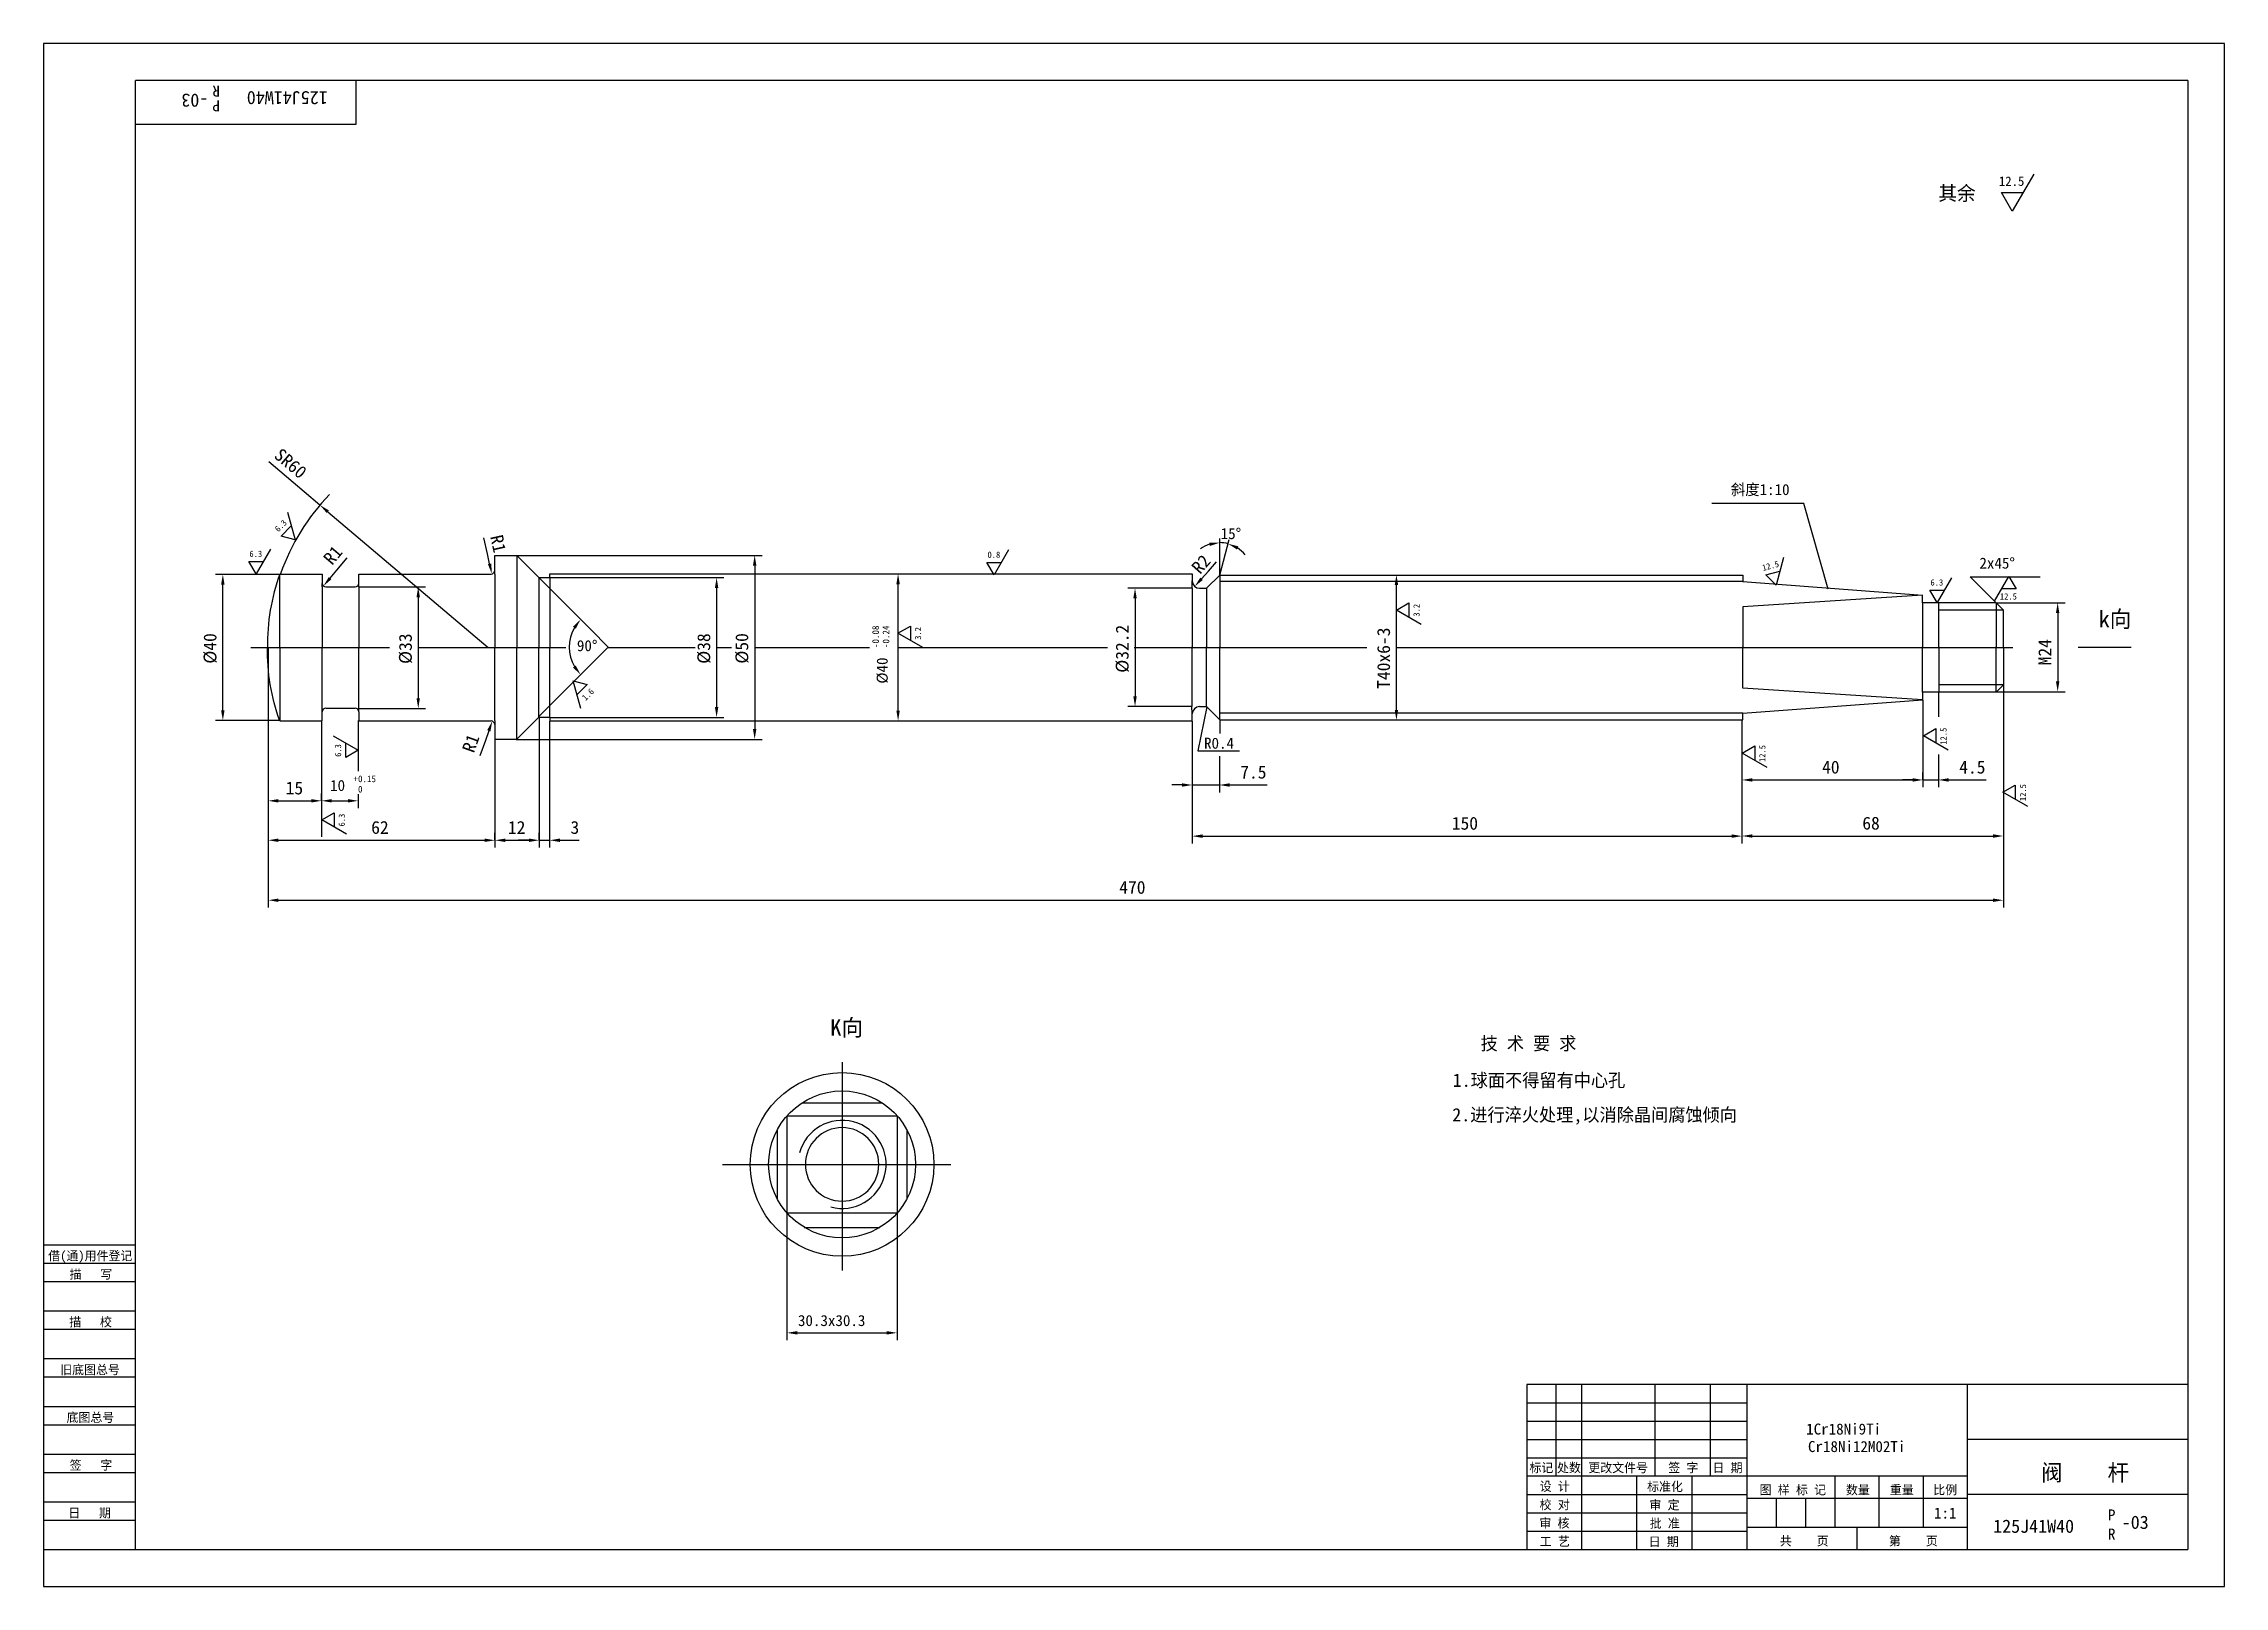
# Model space of a CAD drawing. Header units: metres. Extents: x 0 to 594, y 0 to 420.
import ezdxf

# ---------------------------------------------------------------- set-up
doc = ezdxf.new("R2010")
doc.units = ezdxf.units.M
for name, color, linetype in [('C', 6, 'Continuous'), ('D', 1, 'Continuous'), ('FL', 5, 'Continuous'), ('T', 7, 'Continuous'), ('TL', 4, 'Continuous')]:
    doc.layers.add(name, color=color, linetype=linetype)

# ---------------------------------------------------------------- blocks, each defined once
blk = doc.blocks.new('TUKUN2')
at = {"layer": 'FL'}
for p, q in [((594, 420), (0, 420)), ((0, 420), (0, 0)), ((594, 0), (594, 420)), ((0, 83), (25, 83)), ((0, 75), (25, 75)), ((0, 70), (25, 70)), ((0, 62), (25, 62)), ((0, 57), (25, 57)), ((412, 30), (412, 55)), ((419, 10), (419, 55)), ((439, 30), (439, 55)), ((454, 30), (454, 55)), ((0, 49), (25, 49)), ((404, 50), (464, 50)), ((0, 44), (25, 44)), ((404, 45), (464, 45)), ((0, 36), (25, 36)), ((404, 40), (464, 40)), ((0, 31), (25, 31)), ((404, 35), (464, 35)), ((449, 10), (449, 30)), ((404, 25), (464, 25)), ((0, 23), (25, 23)), ((0, 18), (25, 18)), ((404, 20), (464, 20)), ((404, 15), (464, 15)), ((0, 0), (594, 0))]:
    blk.add_line(p, q, dxfattribs=at)
at = {"layer": 'TL'}
for p, q in [((584, 410), (25, 410)), ((25, 10), (25, 410)), ((85, 410), (85, 398)), ((584, 410), (584, 10)), ((85, 398), (25, 398)), ((0, 93), (25, 93)), ((0, 88), (25, 88)), ((584, 55), (404, 55)), ((404, 55), (404, 10)), ((464, 10), (464, 55)), ((524, 10), (524, 55)), ((584, 40), (524, 40)), ((524, 30), (404, 30)), ((434, 10), (434, 30)), ((488, 16), (488, 30)), ((500, 16), (500, 30)), ((512, 16), (512, 30)), ((464, 24), (524, 24)), ((472, 16), (472, 24)), ((480, 16), (480, 24)), ((584, 25), (524, 25)), ((524, 16), (464, 16)), ((494, 10), (494, 16)), ((0, 10), (584, 10))]:
    blk.add_line(p, q, dxfattribs=at)
at = {"layer": 'T'}
for s, p in [('借(通)用件登记', (1.26, 88.76)), ('描   写', (7.09, 83.76)), ('描   校', (6.98, 70.76)), ('旧底图总号', (4.52, 57.76)), ('底图总号', (6.25, 44.76)), ('签   字', (7.1, 31.76)), ('标记', (404.71, 31.07)), ('处数', (412.22, 31.07)), ('更改文件号', (420.75, 31.07)), ('签 字', (442.53, 31.07)), ('日 期', (454.57, 31.07)), ('校 对', (407.48, 20.99)), ('设 计', (407.5, 25.99)), ('标准化', (436.77, 25.93)), ('审 定', (437.39, 20.93)), ('图 样 标 记', (467.4, 25.04)), ('数量', (490.92, 25.04)), ('重量', (502.88, 25.04)), ('比例', (514.7, 25.04)), ('日   期', (6.72, 18.76)), ('审 核', (407.41, 15.99)), ('批 准', (437.46, 15.93)), ('工 艺', (407.52, 10.99)), ('日 期', (437.18, 10.93)), ('共    页', (472.91, 11.13)), ('第    页', (502.62, 11.13))]:
    blk.add_text(s, height=2.5, dxfattribs=at).set_placement(p)

msp = doc.modelspace()

# ---------------------------------------------------------------- linework, layer by layer
at = {"layer": 'C'}
for p, q in [((56.47, 255.61), (94.25, 255.61)), ((102.04, 255.61), (142.27, 255.61)), ((153.73, 255.61), (177.43, 255.61)), ((183.31, 255.61), (187.35, 255.61)), ((193.89, 255.61), (224.95, 255.61)), ((232.74, 255.61), (289.79, 255.61)), ((297.05, 255.61), (360.44, 255.61)), ((368.48, 255.61), (509.38, 255.61)), ((509.38, 255.61), (536.37, 255.61)), ((217.49, 142.71), (217.49, 85.97)), ((217.49, 128.58), (217.49, 101.18)), ((184.87, 114.88), (247.07, 114.88)), ((203.79, 114.88), (231.19, 114.88))]:
    msp.add_line(p, q, dxfattribs=at)
at = {"layer": 'D'}
for p, q in [((542.08, 384.5), (536.22, 374.36)), ((533.3, 379.43), (539.15, 379.43)), ((536.22, 374.36), (533.3, 379.43)), ((71, 297.99), (61.39, 306.12)), ((75.27, 294.37), (71, 297.99)), ((66.46, 292.46), (68.48, 284.92)), ((77.41, 292.56), (121.07, 255.61)), ((479.48, 294.77), (454.38, 294.77)), ((486.1, 271.5), (479.48, 294.77)), ((64.71, 285.93), (67.47, 288.69)), ((68.48, 284.92), (64.71, 285.93)), ((120.87, 281.1), (119.91, 285.42)), ((320.36, 275.32), (320.36, 285.26)), ((61.76, 282.41), (57.86, 275.65)), ((79.84, 276.62), (82.71, 279.99)), ((121.48, 278.37), (120.87, 281.1)), ((128.74, 280.67), (195.68, 280.67)), ((262.78, 282.16), (258.88, 275.4)), ((320.36, 275.32), (322.95, 284.98)), ((473.92, 280.14), (471.9, 272.6)), ((64.36, 275.52), (46.82, 275.52)), ((57.86, 275.65), (55.9, 279.03)), ((55.9, 279.03), (59.81, 279.03)), ((78.03, 274.49), (79.84, 276.62)), ((134.86, 274.62), (141.94, 267.55)), ((137.86, 274.62), (185.31, 274.62)), ((193.68, 277.87), (193.68, 233.38)), ((258.88, 275.4), (256.93, 278.78)), ((256.93, 278.78), (260.83, 278.78)), ((315.4, 274.31), (317.26, 276.4)), ((317.26, 276.4), (319.5, 278.91)), ((462.86, 273.53), (320.36, 273.53)), ((469.14, 275.36), (472.91, 276.37)), ((471.9, 272.6), (469.14, 275.36)), ((519.63, 274.61), (515.73, 267.85)), ((531.81, 267.78), (524.74, 274.85)), ((524.74, 274.85), (543.86, 274.85)), ((531.38, 268.21), (535.29, 274.97)), ((535.29, 274.97), (537.24, 271.59)), ((48.82, 238.51), (48.82, 272.72)), ((85.75, 272.08), (104.04, 272.08)), ((102.04, 269.28), (102.04, 241.8)), ((141.94, 267.55), (149.01, 260.48)), ((183.31, 271.82), (183.31, 239.37)), ((232.74, 238.42), (232.74, 272.84)), ((312.75, 271.76), (295.28, 271.76)), ((297.28, 268.96), (297.28, 242.33)), ((368.48, 238.62), (368.48, 272.6)), ((368.48, 265.78), (371.86, 267.73)), ((371.86, 267.73), (371.86, 263.83)), ((515.73, 267.85), (513.77, 271.23)), ((513.77, 271.23), (517.68, 271.23)), ((532.03, 267.77), (550.59, 267.77)), ((537.24, 271.59), (533.33, 271.59)), ((232.7, 259.48), (236.08, 261.44)), ((236.08, 261.44), (236.08, 257.53)), ((375.24, 261.88), (368.48, 265.78)), ((533.81, 265.78), (516.19, 265.78)), ((548.59, 264.97), (548.59, 246.37)), ((149.01, 260.48), (153.77, 255.72)), ((149.01, 250.96), (153.77, 255.72)), ((239.46, 255.58), (232.7, 259.48)), ((61.17, 255.36), (61.17, 211.86)), ((141.94, 243.89), (149.01, 250.96)), ((134.86, 236.81), (141.94, 243.89)), ((146.3, 239.02), (144.28, 246.56)), ((144.28, 246.56), (148.05, 245.55)), ((148.05, 245.55), (145.29, 242.79)), ((533.81, 245.45), (516.19, 245.45)), ((531.55, 243.57), (550.59, 243.57)), ((533.81, 245.45), (533.81, 202.28)), ((85.75, 239), (104.04, 239)), ((312.75, 239.53), (295.28, 239.53)), ((316.85, 239.42), (314.39, 227.49)), ((462.86, 237.7), (320.36, 237.7)), ((511.88, 241.3), (511.88, 217.54)), ((516.09, 243.37), (516.09, 236.71)), ((64.36, 235.71), (46.82, 235.71)), ((75.68, 235.73), (75.68, 211.86)), ((85.68, 235.73), (85.68, 221.9)), ((121.26, 232.92), (120.32, 230.28)), ((134.99, 236.55), (134.99, 201.12)), ((137.76, 236.57), (185.31, 236.57)), ((137.82, 235.51), (137.82, 201.12)), ((312.86, 235.51), (312.86, 216.17)), ((320.36, 235.91), (320.36, 232.16)), ((462.58, 235.9), (462.58, 202.25)), ((512.01, 231.58), (515.39, 233.53)), ((515.39, 233.53), (515.39, 229.63)), ((78.9, 231.52), (85.66, 227.62)), ((82.28, 225.67), (82.28, 229.57)), ((85.66, 227.62), (82.28, 225.67)), ((120.32, 230.28), (118.83, 226.12)), ((122.94, 230.63), (122.94, 201.12)), ((128.74, 230.58), (195.68, 230.58)), ((314.39, 227.49), (325.77, 227.49)), ((320.26, 226), (320.26, 216.17)), ((462.68, 226.85), (466.06, 228.8)), ((469.44, 222.95), (462.68, 226.85)), ((466.06, 228.8), (466.06, 224.9)), ((518.77, 227.68), (512.01, 231.58)), ((516.09, 226.46), (516.09, 217.54)), ((462.62, 215.93), (462.62, 221.54)), ((511.88, 219.54), (511.88, 221.54)), ((63.97, 213.86), (72.88, 213.86)), ((75.68, 213.86), (75.68, 215.86)), ((78.48, 213.86), (82.88, 213.86)), ((85.68, 215.66), (85.68, 211.86)), ((310.06, 218.17), (307.26, 218.17)), ((312.86, 218.17), (320.26, 218.17)), ((312.86, 216.17), (312.86, 202.25)), ((323.06, 218.17), (325.86, 218.17)), ((325.86, 218.17), (333.28, 218.17)), ((465.42, 219.54), (509.08, 219.54)), ((509.08, 219.54), (506.28, 219.54)), ((511.88, 219.54), (516.09, 219.54)), ((518.89, 219.54), (521.69, 219.54)), ((521.69, 219.54), (529.12, 219.54)), ((533.67, 216.21), (537.05, 218.16)), ((540.43, 212.31), (533.67, 216.21)), ((537.05, 218.16), (537.05, 214.26)), ((61.17, 211.86), (61.17, 201.12)), ((75.68, 211.86), (75.68, 204.07)), ((75.74, 208.67), (79.12, 210.62)), ((82.5, 204.77), (75.74, 208.67)), ((79.12, 210.62), (79.12, 206.72)), ((63.97, 203.12), (120.14, 203.12)), ((122.94, 203.12), (122.94, 205.12)), ((125.74, 203.12), (132.19, 203.12)), ((132.19, 203.12), (129.39, 203.12)), ((134.99, 203.12), (134.99, 205.12)), ((134.99, 203.12), (137.82, 203.12)), ((140.62, 203.12), (143.42, 203.12)), ((143.42, 203.12), (145.84, 203.12)), ((315.66, 204.25), (459.78, 204.25)), ((462.62, 204.28), (462.62, 206.28)), ((465.42, 204.28), (531.01, 204.28)), ((533.81, 202.28), (533.81, 184.8)), ((61.17, 201.12), (61.17, 184.8)), ((63.97, 186.8), (531.01, 186.8)), ((202.48, 101.81), (202.48, 67.02)), ((232.45, 101.81), (232.45, 67.02)), ((205.28, 69.02), (229.65, 69.02))]:
    msp.add_line(p, q, dxfattribs=at)
for centre, radius, start, end in [((121.07, 255.61), 60, 136.06, 160.44), ((320.36, 275.32), 8.84, 108.23, 126.46), ((320.36, 275.32), 8.84, 75, 90), ((320.36, 275.32), 8.84, 38.54, 56.77), ((153.77, 255.72), 10.61, 150.16, 209.84)]:
    msp.add_arc(centre, radius, start, end, dxfattribs=at)
for points in [[(77.11, 292.21), (77.71, 292.92), (75.27, 294.37)], [(193.21, 277.87), (194.14, 277.87), (193.68, 280.67)], [(317.53, 284.17), (317.67, 283.25), (320.36, 284.15)], [(325.02, 282.28), (325.4, 283.14), (322.65, 283.85)], [(48.35, 272.72), (49.28, 272.72), (48.82, 275.52)], [(78.39, 274.18), (77.68, 274.79), (76.22, 272.35)], [(121.02, 278.27), (121.93, 278.47), (122.09, 275.64)], [(182.84, 271.82), (183.78, 271.82), (183.31, 274.62)], [(232.27, 272.84), (233.21, 272.84), (232.74, 275.64)], [(315.75, 274), (315.05, 274.62), (313.53, 272.22)], [(368.02, 272.6), (368.95, 272.6), (368.48, 275.4)], [(101.57, 269.28), (102.5, 269.28), (102.04, 272.08)], [(296.82, 268.96), (297.75, 268.96), (297.28, 271.76)], [(548.12, 264.97), (549.05, 264.97), (548.59, 267.77)], [(144.19, 261.28), (144.93, 260.71), (146.26, 263.22)], [(144.93, 250.72), (144.19, 250.15), (146.26, 248.21)], [(548.12, 246.37), (549.05, 246.37), (548.59, 243.57)], [(48.35, 238.51), (49.28, 238.51), (48.82, 235.71)], [(101.57, 241.8), (102.5, 241.8), (102.04, 239)], [(182.84, 239.37), (183.78, 239.37), (183.31, 236.57)], [(232.27, 238.42), (233.21, 238.42), (232.74, 235.62)], [(296.82, 242.33), (297.75, 242.33), (297.28, 239.53)], [(368.02, 238.62), (368.95, 238.62), (368.48, 235.82)], [(121.7, 232.76), (120.82, 233.08), (122.2, 235.56)], [(193.21, 233.38), (194.14, 233.38), (193.68, 230.58)], [(465.42, 220.01), (465.42, 219.08), (462.62, 219.54)], [(509.08, 220.01), (509.08, 219.08), (511.88, 219.54)], [(509.08, 220.01), (509.08, 219.08), (511.88, 219.54)], [(518.89, 220.01), (518.89, 219.08), (516.09, 219.54)], [(63.97, 214.33), (63.97, 213.4), (61.17, 213.86)], [(72.88, 214.33), (72.88, 213.4), (75.68, 213.86)], [(78.48, 214.33), (78.48, 213.4), (75.68, 213.86)], [(82.88, 214.33), (82.88, 213.4), (85.68, 213.86)], [(310.06, 218.64), (310.06, 217.7), (312.86, 218.17)], [(323.06, 218.64), (323.06, 217.7), (320.26, 218.17)], [(63.97, 203.59), (63.97, 202.66), (61.17, 203.12)], [(120.14, 203.59), (120.14, 202.66), (122.94, 203.12)], [(125.74, 203.59), (125.74, 202.66), (122.94, 203.12)], [(132.19, 203.59), (132.19, 202.66), (134.99, 203.12)], [(132.19, 203.59), (132.19, 202.66), (134.99, 203.12)], [(140.62, 203.59), (140.62, 202.66), (137.82, 203.12)], [(315.66, 204.72), (315.66, 203.78), (312.86, 204.25)], [(459.78, 204.72), (459.78, 203.78), (462.58, 204.25)], [(465.42, 204.74), (465.42, 203.81), (462.62, 204.28)], [(531.01, 204.74), (531.01, 203.81), (533.81, 204.28)], [(63.97, 187.26), (63.97, 186.33), (61.17, 186.8)], [(531.01, 187.26), (531.01, 186.33), (533.81, 186.8)], [(205.28, 69.49), (205.28, 68.55), (202.48, 69.02)], [(229.65, 69.49), (229.65, 68.55), (232.45, 69.02)]]:
    msp.add_solid(points, dxfattribs=at)
at = {"layer": 'FL'}
msp.add_arc((217.49, 114.88), 12, 255, 165, dxfattribs=at)
at = {"layer": 'TL'}
for p, q in [((122.87, 276.61), (122.87, 280.61)), ((122.87, 280.61), (128.87, 280.61)), ((128.87, 280.61), (134.86, 274.62)), ((128.87, 280.61), (128.87, 255.55)), ((64.3, 255.61), (64.3, 275.61)), ((64.3, 275.61), (75.87, 275.61)), ((75.87, 275.61), (75.87, 273.11)), ((85.87, 273.11), (85.87, 275.61)), ((85.87, 275.61), (121.87, 275.61)), ((122.87, 275.61), (122.87, 276.61)), ((122.87, 275.61), (122.87, 255.55)), ((134.86, 274.62), (137.86, 274.62)), ((134.86, 274.62), (134.86, 255.55)), ((137.86, 274.62), (137.86, 275.62)), ((137.86, 275.62), (312.86, 275.62)), ((137.86, 274.62), (137.86, 255.55)), ((312.86, 275.62), (312.86, 273.72)), ((312.86, 271.72), (312.86, 273.72)), ((316.76, 271.72), (320.36, 275.32)), ((320.36, 275.32), (462.86, 275.32)), ((320.36, 275.32), (320.36, 255.42)), ((462.86, 275.32), (462.86, 273.53)), ((462.86, 273.53), (511.81, 269.85)), ((75.87, 272.11), (75.87, 273.02)), ((75.87, 272.11), (75.87, 255.55)), ((76.87, 272.11), (84.87, 272.11)), ((85.87, 272.11), (85.87, 273.11)), ((85.87, 272.11), (85.87, 255.55)), ((312.86, 271.72), (312.86, 255.42)), ((314.86, 271.72), (316.76, 271.72)), ((316.76, 271.72), (316.76, 255.42)), ((511.81, 269.85), (462.84, 266.69)), ((511.81, 267.78), (511.81, 269.85)), ((516.31, 267.78), (511.81, 267.78)), ((511.81, 267.78), (511.81, 255.42)), ((516.19, 255.42), (516.19, 267.68)), ((531.81, 267.78), (516.31, 267.78)), ((533.81, 265.78), (531.81, 267.78)), ((531.81, 267.78), (531.81, 255.47)), ((462.84, 266.69), (462.84, 255.42)), ((533.81, 255.78), (533.81, 265.78)), ((64.3, 255.61), (64.3, 235.61)), ((75.87, 239.11), (75.87, 255.68)), ((85.87, 239.11), (85.87, 255.68)), ((122.87, 235.61), (122.87, 255.68)), ((128.87, 230.61), (128.87, 255.68)), ((134.86, 236.61), (134.86, 255.68)), ((137.86, 236.61), (137.86, 255.68)), ((312.86, 239.51), (312.86, 255.81)), ((316.76, 239.51), (316.76, 255.81)), ((320.36, 235.91), (320.36, 255.81)), ((462.84, 244.54), (462.84, 255.81)), ((511.81, 243.45), (511.81, 255.81)), ((516.19, 255.81), (516.19, 243.55)), ((531.81, 243.45), (531.81, 255.76)), ((533.81, 255.45), (533.81, 245.45)), ((568.65, 255.61), (554.13, 255.61)), ((511.81, 241.38), (462.84, 244.54)), ((533.81, 245.45), (531.81, 243.45)), ((75.87, 238.11), (75.87, 239.11)), ((75.87, 235.61), (75.87, 238.11)), ((76.87, 239.11), (84.87, 239.11)), ((85.87, 238.11), (85.87, 239.11)), ((85.87, 238.11), (85.87, 235.61)), ((312.86, 237.51), (312.75, 239.53)), ((314.86, 239.51), (316.76, 239.51)), ((316.76, 239.51), (320.36, 235.91)), ((462.86, 237.7), (511.81, 241.38)), ((462.86, 235.91), (462.86, 237.7)), ((511.81, 243.45), (511.81, 241.38)), ((516.31, 243.45), (511.81, 243.45)), ((531.81, 243.45), (516.31, 243.45)), ((64.3, 235.61), (75.87, 235.61)), ((85.87, 235.61), (121.87, 235.61)), ((122.87, 235.61), (122.87, 234.61)), ((122.87, 234.61), (122.87, 230.61)), ((128.87, 230.61), (134.86, 236.61)), ((134.86, 236.61), (137.86, 236.61)), ((137.86, 236.61), (137.86, 235.61)), ((137.86, 235.61), (312.86, 235.61)), ((312.86, 235.61), (312.86, 237.51)), ((320.36, 235.91), (462.86, 235.91)), ((122.87, 230.61), (128.87, 230.61)), ((206.61, 131.66), (228.38, 131.66)), ((202.48, 128.1), (202.48, 101.67)), ((202.48, 128.1), (232.45, 128.1)), ((232.47, 128.14), (232.47, 101.62)), ((199.85, 124.29), (199.85, 105.47)), ((235.1, 124.36), (235.1, 105.4)), ((202.48, 101.67), (232.45, 101.67)), ((207.18, 97.74), (227.8, 97.74))]:
    msp.add_line(p, q, dxfattribs=at)
for points in [[(64.3, 275.61, 0.09), (60.98, 255.55, 0.09)], [(64.3, 235.61, -0.09), (60.98, 255.68, -0.09)], [(227.49, 114.88, 1), (207.49, 114.88, 1), (227.49, 114.88, 1)]]:
    msp.add_lwpolyline(points, format="xyb", dxfattribs=at)
for radius in [25, 20]:
    msp.add_circle((217.49, 114.88), radius, dxfattribs=at)
for centre, radius, start, end in [((121.87, 276.61), 1, 270, 0), ((314.86, 273.72), 2, 180, 270), ((76.87, 273.11), 1, 180, 270), ((84.87, 273.11), 1, 270, 0), ((76.87, 238.11), 1, 90, 180), ((84.87, 238.11), 1, 0, 90), ((314.86, 237.51), 2, 90, 180), ((121.87, 234.61), 1, 0, 90)]:
    msp.add_arc(centre, radius, start, end, dxfattribs=at)

# ---------------------------------------------------------------- block references
at = {"layer": 'D'}
msp.add_blockref('TUKUN2', (0, 0), dxfattribs=at)

# ---------------------------------------------------------------- texts
for s, height, rotation, p in [('-03', 3.6, 180, (44.86, 406.34)), ('R', 3, 180, (48.02, 408.57)), ('P', 3, 180, (48.02, 404.56)), ('125J41W40', 3.6, 180, (77.38, 407.04)), ('SR60', 3.5, 319.76, (62.52, 307.46)), ('6.3', 1.7, 45, (63.96, 286.92)), ('R1', 3.5, 282.56, (121.61, 285.8)), ('R1', 3.5, 49.69, (78.57, 277.82)), ('R2', 3.5, 48.26, (314.98, 275.37)), ('12.5', 1.7, 15, (468.36, 276.42)), ('3.2', 1.7, 90, (374.79, 264)), ('-0.08', 1.8, 90, (227.51, 255.45)), ('-0.24', 1.8, 90, (230.33, 255.45)), ('%%C32.2', 3.5, 90, (295.53, 248.73)), ('%%c40', 3.5, 90, (47.07, 251.2)), ('%%c33', 3.5, 90, (100.29, 251.13)), ('%%c38', 3.5, 90, (181.56, 251.17)), ('%%c50', 3.5, 90, (191.93, 251.21)), ('3.2', 1.7, 90, (239.01, 257.7)), ('T40x6-3', 3.5, 90, (366.73, 244.36)), ('M24', 3.5, 90, (546.84, 250.75)), ('%%c40', 3, 90, (229.91, 245.77)), ('1.6', 1.7, 45, (147.63, 240.99)), ('12.5', 1.7, 90, (518.32, 229.15)), ('6.3', 1.7, 90, (81.05, 225.84)), ('R1', 3.5, 70.35, (117.19, 226.7)), ('12.5', 1.7, 90, (468.99, 224.42)), ('12.5', 1.7, 90, (539.98, 213.78)), ('6.3', 1.7, 90, (82.05, 206.89))]:
    msp.add_text(s, height=height, rotation=rotation, dxfattribs=at).set_placement(p)
for s, height, p in [('其余', 3.9, (516.09, 377.32)), ('12.5', 2.55, (532.58, 381.28)), ('斜度1:10', 3, (459.6, 297.1)), ('15%%d', 3, (320.61, 285.11)), ('6.3', 1.7, (56.07, 280.26)), ('0.8', 1.7, (257.1, 280.01)), ('2x45%%d', 3, (527.28, 277.07)), ('6.3', 1.7, (513.95, 272.46)), ('12.5', 1.7, (532.86, 268.66)), ('k向', 4.5, (559.71, 261.11)), ('90%%d', 3, (145.26, 254.6)), ('R0.4', 3, (316.08, 228.05)), ('+0.15', 1.8, (84.41, 218.94)), ('7.5', 3.5, (325.95, 219.92)), ('40', 3.5, (484.42, 221.29)), ('4.5', 3.5, (521.78, 221.29)), ('15', 3.5, (65.93, 215.61)), ('10', 3, (78.03, 216.54)), (' 0', 1.8, (84.41, 216.12)), ('62', 3.5, (89.23, 204.87)), ('12', 3.5, (126.47, 204.87)), ('3', 3.5, (143.51, 204.87)), ('150', 3.5, (383.56, 206)), ('68', 3.5, (495.38, 206.03)), ('470', 3.5, (292.99, 188.55)), ('K向', 4.5, (214.26, 149.89)), ('技 术 要 求', 3.6, (391.42, 146.02)), ('1.球面不得留有中心孔', 3.6, (383.8, 135.99)), ('2.进行淬火处理,以消除晶间腐蚀倾向', 3.6, (383.69, 126.59)), ('30.3x30.3', 3, (205.47, 70.87)), ('1Cr18Ni9Ti', 3, (480.09, 41.33)), ('Cr18Ni12M02Ti', 3, (480.58, 36.57)), ('阀    杆', 4.5, (544.09, 28.74)), ('1:1', 3, (514.91, 18.45)), ('125J41W40', 3.6, (531.02, 14.58)), ('P', 3, (562.29, 17.95)), ('-03', 3.6, (566.04, 15.65)), ('R', 3, (562.29, 12.73))]:
    msp.add_text(s, height=height, dxfattribs=at).set_placement(p)

doc.saveas('drawing.dxf')
